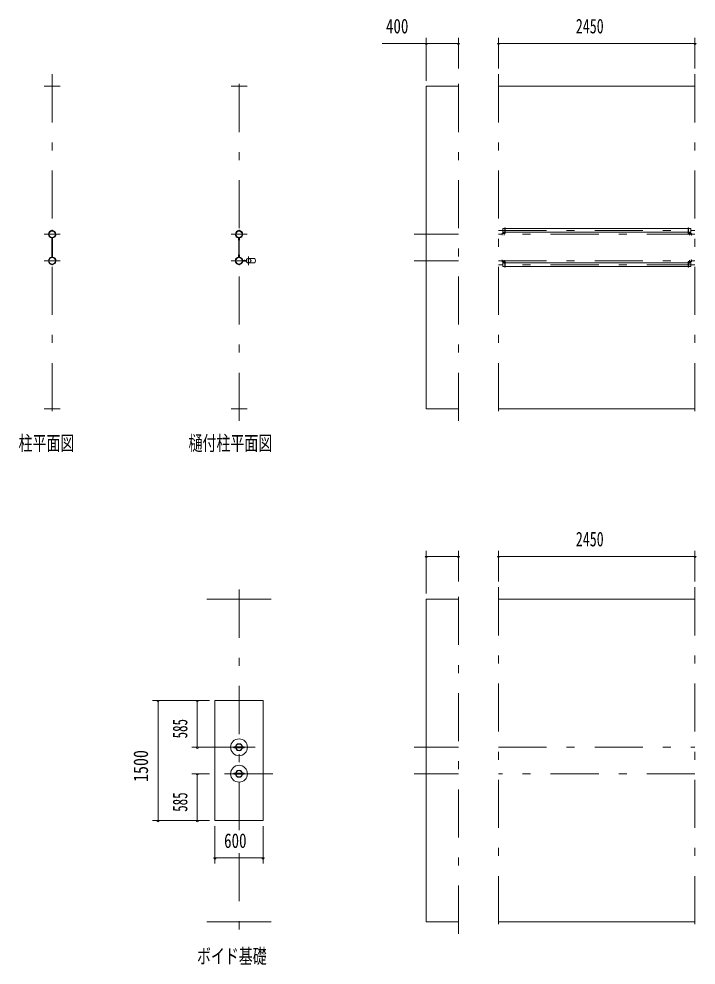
# Model space of a CAD drawing. Units: millimetres, scale not verified. Extents: x -31523 to 31528, y -14700 to 14700.
# Drawn here: x -31523 to -23079, y -11328 to 468 of the extents above; entities that cross this region are included whole.
import ezdxf
from ezdxf.enums import TextEntityAlignment as Align

# ---------------------------------------------------------------- set-up
doc = ezdxf.new("R2010")
doc.units = ezdxf.units.MM
doc.header["$LTSCALE"] = 50
doc.linetypes.add('USER3', pattern=[24, 12, -5, 2, -5])
for name, color, linetype, lineweight in [('0-2_1-07BOLD', 7, 'Continuous', 18), ('0-3_1-27CENTER', 3, 'USER3', 18), ('0-5_1-57DIM', 3, 'Continuous', 18)]:
    doc.layers.add(name, color=color, linetype=linetype, lineweight=lineweight)
doc.styles.add('ＭＳ ゴシック', font='')
doc.styles.get('ＭＳ ゴシック').set_extended_font_data('MS Gothic')

msp = doc.modelspace()

# ---------------------------------------------------------------- linework, layer by layer
at = {"layer": '0-2_1-07BOLD'}
for p, q in [((-31207.91, -372.46), (-31007.91, -372.46)), ((-28678.18, -372.46), (-28878.18, -372.46)), ((-26443.17, -372.46), (-26043.17, -372.46)), ((-23093.17, -372.46), (-25543.17, -372.46)), ((-25463.82, -2204.26), (-25493.42, -2204.26)), ((-25493.42, -2207.46), (-25463.82, -2207.46)), ((-25461.82, -2146.96), (-25490.67, -2146.96)), ((-25461.82, -2202.26), (-25461.82, -2136.46)), ((-23177.72, -2146.96), (-25458.62, -2146.96)), ((-25458.62, -2189.65), (-23177.72, -2189.65)), ((-23172.52, -2204.26), (-23142.92, -2204.26)), ((-23142.92, -2207.46), (-23172.52, -2207.46)), ((-23137.72, -2229.46), (-23137.72, -2209.46)), ((-31110.9, -2261.9), (-31110.9, -2503.01)), ((-31104.9, -2503.01), (-31104.9, -2261.9)), ((-28781.19, -2503.01), (-28781.19, -2261.9)), ((-28775.19, -2261.9), (-28775.19, -2503.01)), ((-28733.74, -2544.45), (-28687.52, -2544.45)), ((-28687.52, -2550.46), (-28733.74, -2550.46)), ((-28688.92, -2542.85), (-28732.26, -2542.85)), ((-28732.26, -2552.06), (-28688.92, -2552.06)), ((-28583.09, -2519.96), (-28650.67, -2519.96)), ((-28650.67, -2574.96), (-28583.09, -2574.96)), ((-25498.62, -2535.46), (-25498.62, -2555.46)), ((-25493.42, -2557.46), (-25463.82, -2557.46)), ((-25463.82, -2560.66), (-25493.42, -2560.66)), ((-25490.67, -2575.26), (-25461.82, -2575.26)), ((-25458.62, -2575.26), (-23177.72, -2575.26)), ((-23142.92, -2557.46), (-23172.52, -2557.46)), ((-23172.52, -2560.66), (-23142.92, -2560.66)), ((-23177.72, -2617.95), (-25458.62, -2617.95)), ((-31007.91, -4392.46), (-31207.91, -4392.46)), ((-28878.18, -4392.46), (-28678.18, -4392.46)), ((-25543.17, -4392.46), (-23093.17, -4392.46)), ((-29178.18, -6767.46), (-28378.18, -6767.46)), ((-23093.17, -6767.46), (-25543.17, -6767.46)), ((-28818, -8605.96), (-28738.35, -8605.96)), ((-28822.25, -8618.95), (-28843.18, -8618.95)), ((-28738.35, -8618.95), (-28818, -8618.95)), ((-28822.25, -8948.95), (-28843.18, -8948.95)), ((-28818, -8935.96), (-28738.35, -8935.96)), ((-28738.35, -8948.95), (-28818, -8948.95)), ((-28378.18, -10787.46), (-29178.18, -10787.46)), ((-25543.17, -10787.46), (-23093.17, -10787.46))]:
    msp.add_line(p, q, dxfattribs=at)
for points in [[(-26443.17, -372.46), (-26443.17, -4392.46), (-26043.17, -4392.46)], [(-25495.42, -2209.46), (-25495.42, -2229.46), (-25498.62, -2229.46), (-25498.62, -2209.46)], [(-25490.67, -2146.96), (-25490.67, -2189.65), (-25461.82, -2189.65)], [(-25461.82, -2136.46), (-25458.62, -2136.46), (-25458.62, -2202.26)], [(-23174.52, -2202.26), (-23174.52, -2136.46), (-23177.72, -2136.46), (-23177.72, -2202.26)], [(-23174.52, -2189.65), (-23145.67, -2189.65), (-23145.67, -2146.96), (-23174.52, -2146.96)], [(-23140.92, -2209.46), (-23140.92, -2229.46), (-23137.72, -2229.46)], [(-31110.9, -2292.46), (-31112.5, -2292.46), (-31112.5, -2263.38)], [(-31103.3, -2263.38), (-31103.3, -2292.46), (-31104.9, -2292.46)], [(-28782.79, -2263.38), (-28782.79, -2292.46), (-28781.19, -2292.46)], [(-28775.19, -2292.46), (-28773.59, -2292.46), (-28773.59, -2263.38)], [(-31112.5, -2501.54), (-31112.5, -2472.46), (-31110.9, -2472.46)], [(-31104.9, -2472.46), (-31103.3, -2472.46), (-31103.3, -2501.54)], [(-28781.19, -2472.46), (-28782.79, -2472.46), (-28782.79, -2501.54)], [(-28773.59, -2501.54), (-28773.59, -2472.46), (-28775.19, -2472.46)], [(-25495.42, -2555.46), (-25495.42, -2535.46), (-25498.62, -2535.46)], [(-25461.82, -2617.95), (-25490.67, -2617.95), (-25490.67, -2575.26)], [(-25461.82, -2562.66), (-25461.82, -2628.46), (-25458.62, -2628.46), (-25458.62, -2562.66)], [(-23177.72, -2562.66), (-23177.72, -2628.46), (-23174.52, -2628.46), (-23174.52, -2562.66)], [(-23174.52, -2575.26), (-23145.67, -2575.26), (-23145.67, -2617.95), (-23174.52, -2617.95)], [(-23140.92, -2555.46), (-23140.92, -2535.46), (-23137.72, -2535.46), (-23137.72, -2555.46)], [(-26043.17, -6767.46), (-26443.17, -6767.46), (-26443.17, -10787.46), (-26043.17, -10787.46)], [(-28843.18, -8618.95), (-28843.18, -8605.96), (-28822.25, -8605.96)], [(-28734.1, -8605.96), (-28713.17, -8605.96), (-28713.17, -8618.95), (-28734.1, -8618.95)], [(-28843.18, -8948.95), (-28843.18, -8935.96), (-28822.25, -8935.96)], [(-28734.1, -8935.96), (-28713.17, -8935.96), (-28713.17, -8948.95), (-28734.1, -8948.95)]]:
    msp.add_lwpolyline(points, dxfattribs=at)
msp.add_lwpolyline([(-29078.18, -9527.46), (-29078.18, -8027.45), (-28478.18, -8027.45), (-28478.18, -9527.46)], close=True, dxfattribs=at)
for centre, radius in [((-31107.91, -2217.46), 44.55), ((-31107.91, -2217.46), 40.35), ((-31107.91, -2169.06), 2.25), ((-28778.19, -2217.46), 44.55), ((-28778.19, -2217.46), 40.35), ((-28778.19, -2169.06), 2.25), ((-31107.91, -2547.46), 44.55), ((-31107.91, -2547.46), 40.35), ((-31107.91, -2595.86), 2.25), ((-28778.19, -2547.46), 46.15), ((-28778.19, -2547.46), 44.55), ((-28778.19, -2547.46), 40.35), ((-28778.19, -2595.86), 2.25), ((-28660.19, -2547.46), 27.5), ((-28628.84, -2547.46), 2.25), ((-28778.18, -8612.45), 105), ((-28778.18, -8612.45), 44.55), ((-28778.18, -8612.45), 40.35), ((-28778.18, -8942.45), 105), ((-28778.18, -8942.45), 44.55), ((-28778.18, -8942.45), 40.35)]:
    msp.add_circle(centre, radius, dxfattribs=at)
for centre, radius, start, end in [((-31107.9, -2217.46), 46.15, 93.78961, 264.28209), ((-31107.91, -2169.06), 3.85, 322.09525, 270.00276), ((-31107.9, -2217.46), 46.15, 275.72758, 90.00154), ((-28778.19, -2217.46), 46.15, 89.99846, 264.27242), ((-28778.19, -2169.06), 3.85, 269.99724, 217.90475), ((-28778.19, -2217.46), 46.15, 275.71791, 86.21039), ((-25493.42, -2209.46), 5.2, 90, 180), ((-25493.42, -2209.46), 2, 90, 180), ((-25463.82, -2202.26), 2, 270, 0), ((-25463.82, -2202.26), 5.2, 270, 0), ((-23172.52, -2202.26), 5.2, 180, 270), ((-23172.52, -2202.26), 2, 180, 270), ((-23142.92, -2209.46), 5.2, 0, 90), ((-23142.92, -2209.46), 2, 0, 90), ((-31107.9, -2547.46), 46.15, 95.71837, 266.21085), ((-31107.91, -2595.86), 3.85, 90, 37.90752), ((-31107.9, -2547.46), 46.15, 269.99892, 84.27287), ((-28778.19, -2595.86), 3.85, 142.09248, 90), ((-28660.19, -2547.46), 29.1, 0, 170.90512), ((-28660.19, -2547.46), 29.1, 189.09599, 354.06984), ((-28677.59, -2547.46), 44.9, 19.58864, 37.76454), ((-28677.59, -2547.46), 44.9, 322.23546, 340.41136), ((-28628.84, -2547.46), 3.85, 180, 128.65778), ((-28618.58, -2547.46), 44.9, 322.23546, 37.76454), ((-25493.42, -2555.46), 5.2, 180, 270), ((-25493.42, -2555.46), 2, 180, 270), ((-25463.82, -2562.66), 5.2, 0, 90), ((-25463.82, -2562.66), 2, 0, 90), ((-23172.52, -2562.66), 5.2, 90, 180), ((-23172.52, -2562.66), 2, 90, 180), ((-23142.92, -2555.46), 2, 270, 0), ((-23142.92, -2555.46), 5.2, 270, 0)]:
    msp.add_arc(centre, radius, start, end, dxfattribs=at)
at = {"layer": '0-3_1-27CENTER'}
for p, q in [((-31107.91, -222.46), (-31107.91, -4542.46)), ((-28778.18, -4542.46), (-28778.18, -222.46)), ((-26043.17, -4542.46), (-26043.17, -222.46)), ((-25543.17, -222.46), (-25543.17, -4542.46)), ((-23093.17, -222.46), (-23093.17, -4542.46)), ((-31207.91, -2217.46), (-31007.91, -2217.46)), ((-28678.18, -2217.46), (-28878.18, -2217.46)), ((-26593.17, -2217.46), (-26043.17, -2217.46)), ((-25543.17, -2168.31), (-23093.17, -2168.31)), ((-23093.17, -2217.46), (-25543.17, -2217.46)), ((-25473.62, -2226.46), (-25473.62, -2184.66)), ((-23162.72, -2226.46), (-23162.72, -2184.66)), ((-31007.91, -2547.46), (-31207.91, -2547.46)), ((-28878.18, -2547.46), (-28678.18, -2547.46)), ((-28710.66, -2558.22), (-28710.66, -2536.69)), ((-28660.19, -2492.46), (-28660.19, -2602.46)), ((-26043.17, -2547.46), (-26593.17, -2547.46)), ((-25543.17, -2547.46), (-23093.17, -2547.46)), ((-25473.62, -2580.26), (-25473.62, -2538.46)), ((-23162.72, -2538.46), (-23162.72, -2580.26)), ((-23093.17, -2596.61), (-25543.17, -2596.61)), ((-28778.18, -9647.46), (-28778.18, -6617.46)), ((-26043.17, -10937.46), (-26043.17, -6617.46)), ((-25543.17, -6617.46), (-25543.17, -10937.46)), ((-23093.17, -6617.46), (-23093.17, -10937.46)), ((-29178.18, -8612.46), (-28358.17, -8612.46)), ((-26043.17, -8612.46), (-26593.17, -8612.46)), ((-25543.17, -8612.46), (-23093.17, -8612.46)), ((-28358.17, -8942.45), (-29178.18, -8942.45)), ((-26593.17, -8942.46), (-26043.17, -8942.46)), ((-23093.17, -8942.46), (-25543.17, -8942.46)), ((-28778.18, -9932.27), (-28778.18, -10937.46))]:
    msp.add_line(p, q, dxfattribs=at)
at = {"layer": '0-5_1-57DIM'}
for p, q in [((-26443.17, 162.54), (-26992.67, 162.54)), ((-26429.17, 162.54), (-26457.17, 162.54)), ((-26443.17, 232.54), (-26443.17, -302.46)), ((-26443.17, 162.54), (-26043.17, 162.54)), ((-26029.17, 162.54), (-26057.17, 162.54)), ((-26043.17, -152.46), (-26043.17, 232.54)), ((-25529.17, 162.54), (-25557.17, 162.54)), ((-25543.17, 232.54), (-25543.17, -152.46)), ((-25543.17, 162.54), (-23093.17, 162.54)), ((-23079.17, 162.54), (-23107.17, 162.54)), ((-23093.17, -152.46), (-23093.17, 232.54)), ((-26429.17, -6232.46), (-26457.17, -6232.46)), ((-26443.17, -6162.46), (-26443.17, -6697.46)), ((-26443.17, -6232.46), (-26043.17, -6232.46)), ((-26029.17, -6232.46), (-26057.17, -6232.46)), ((-26043.17, -6547.46), (-26043.17, -6162.46)), ((-25529.17, -6232.46), (-25557.17, -6232.46)), ((-25543.17, -6162.46), (-25543.17, -6547.46)), ((-25543.17, -6232.46), (-23093.17, -6232.46)), ((-23079.17, -6232.46), (-23107.17, -6232.46)), ((-23093.17, -6162.46), (-23093.17, -6547.46)), ((-29148.18, -8027.45), (-29858.18, -8027.45)), ((-29774.18, -8027.45), (-29802.18, -8027.45)), ((-29788.18, -8027.45), (-29788.18, -9527.46)), ((-29284.18, -8027.45), (-29312.18, -8027.45)), ((-29298.18, -8027.45), (-29298.18, -8612.46)), ((-29368.18, -8612.46), (-29148.18, -8612.46)), ((-29284.18, -8612.46), (-29312.18, -8612.46)), ((-29148.18, -8942.45), (-29368.18, -8942.45)), ((-29284.18, -8942.45), (-29312.18, -8942.45)), ((-29298.18, -8942.45), (-29298.18, -9527.46)), ((-29858.18, -9527.46), (-29148.18, -9527.46)), ((-29774.18, -9527.46), (-29802.18, -9527.46)), ((-29284.18, -9527.46), (-29312.18, -9527.46)), ((-29078.18, -9597.46), (-29078.18, -10062.27)), ((-28478.18, -10062.27), (-28478.18, -9597.46)), ((-29064.18, -9992.27), (-29092.18, -9992.27)), ((-29078.18, -9992.27), (-28478.18, -9992.27)), ((-28464.18, -9992.27), (-28492.18, -9992.27))]:
    msp.add_line(p, q, dxfattribs=at)
for centre in [(-26443.17, 162.54), (-26043.17, 162.54), (-25543.17, 162.54), (-23093.17, 162.54), (-26443.17, -6232.46), (-26043.17, -6232.46), (-25543.17, -6232.46), (-23093.17, -6232.46), (-29788.18, -8027.45), (-29298.18, -8027.45), (-29298.18, -8612.46), (-29298.18, -8942.45), (-29788.18, -9527.46), (-29298.18, -9527.46), (-29078.18, -9992.27), (-28478.18, -9992.27)]:
    msp.add_arc(centre, 14, 180, 0, dxfattribs=at)

# ---------------------------------------------------------------- texts
at = {"layer": '0-5_1-57DIM', "color": 7, "style": 'ＭＳ ゴシック'}
for s, width, p in [('400', 0.75, (-26945.59, 232.54)), ('2450', 0.7, (-24578.58, 232.54)), ('柱平面図', 0.7, (-31527.91, -4967.59)), ('樋付柱平面図', 0.7, (-29408.18, -4967.59)), ('2450', 0.7, (-24578.58, -6162.46)), ('600', 0.75, (-28964.18, -9922.27)), ('ボイド基礎', 0.7, (-29303.18, -11362.59))]:
    msp.add_text(s, height=182.3, dxfattribs=dict(at, width=width)).set_placement(p, align=Align.BOTTOM_LEFT)
for s, width, p in [('585', 0.65, (-29368.18, -8501.81)), ('1500', 0.8, (-29858.18, -9044.83)), ('585', 0.65, (-29368.18, -9416.81))]:
    msp.add_text(s, height=182.3, rotation=90, dxfattribs=dict(at, width=width)).set_placement(p, align=Align.BOTTOM_LEFT)

doc.saveas('drawing.dxf')
